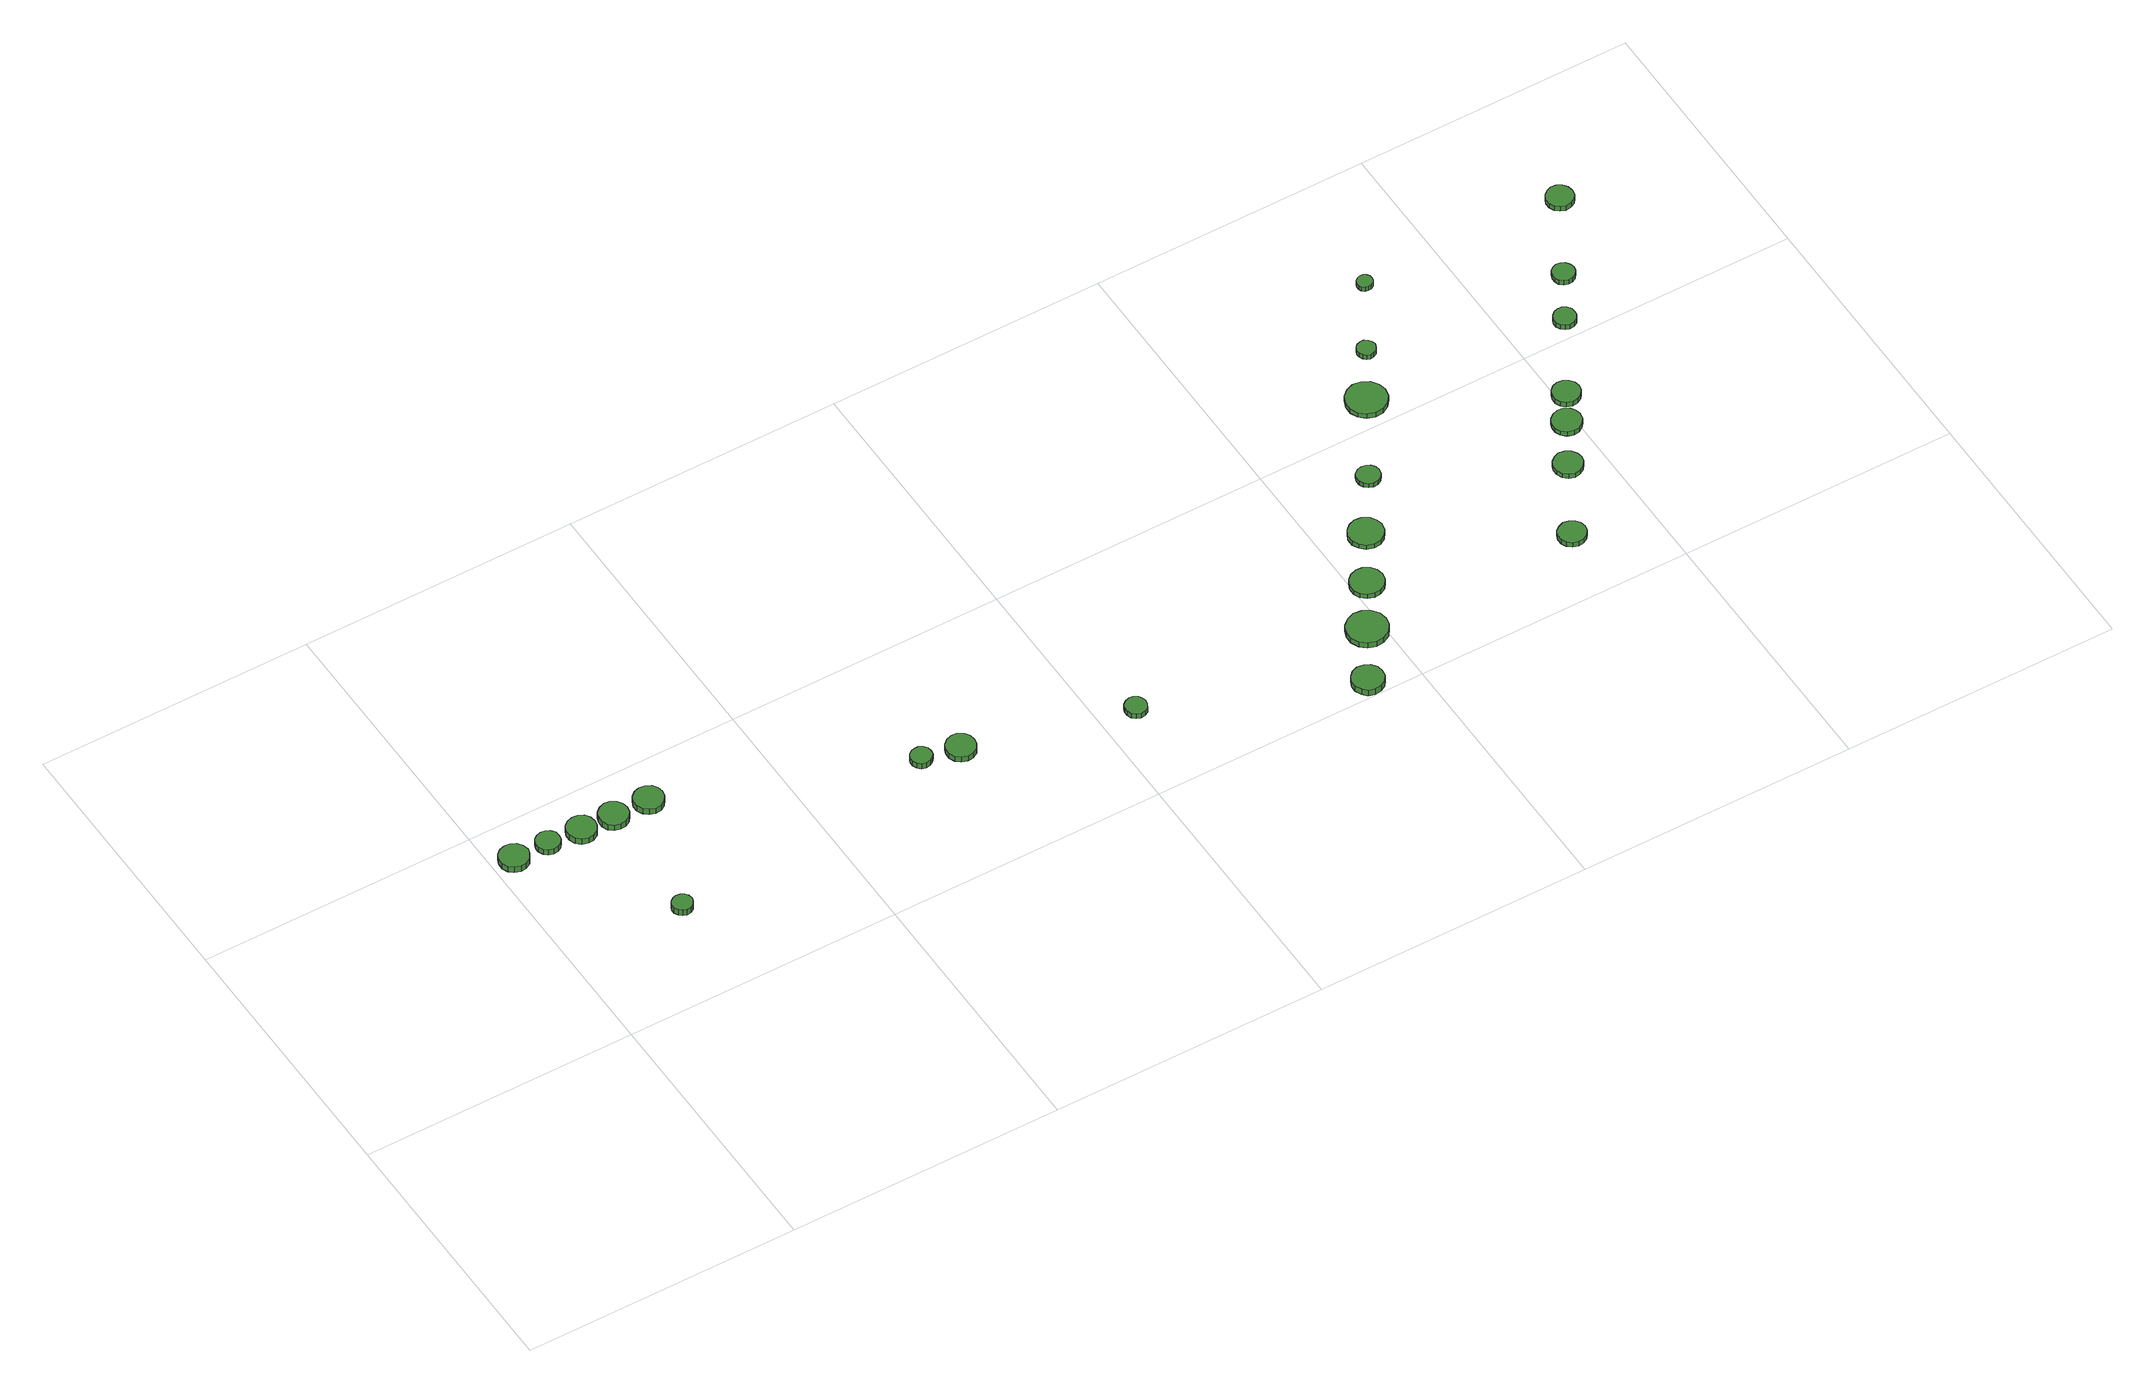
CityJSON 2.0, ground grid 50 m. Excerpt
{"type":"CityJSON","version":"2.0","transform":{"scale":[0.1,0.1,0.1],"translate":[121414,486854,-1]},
"CityObjects":{
"tree1":{"type":"SolitaryVegetationObject","attributes":{"function":"something"},"geometry":[{"type":"MultiSurface","lod":"1","boundaries":[[[0,1,2,3,4,5,6,7,8,9,10,11,12,13,14]],[[15,16,17,18,19,20,21,22,23,24,25,26,27,28,29]],[[0,29,28,1]],[[1,28,27,2]],[[2,27,26,3]],[[3,26,25,4]],[[4,25,24,5]],[[5,24,23,6]],[[6,23,22,7]],[[7,22,21,8]],[[8,21,20,9]],[[9,20,19,10]],[[10,19,18,11]],[[11,18,17,12]],[[12,17,16,13]],[[13,16,15,14]],[[14,15,29,0]]]}]},
"tree2":{"type":"SolitaryVegetationObject","attributes":{"function":"something"},"geometry":[{"type":"MultiSurface","lod":"1","boundaries":[[[30,31,32,33,34,35,36,37,38,39,40,41,42,43,44]],[[45,46,47,48,49,50,51,52,53,54,55,56,57,58,59]],[[30,59,58,31]],[[31,58,57,32]],[[32,57,56,33]],[[33,56,55,34]],[[34,55,54,35]],[[35,54,53,36]],[[36,53,52,37]],[[37,52,51,38]],[[38,51,50,39]],[[39,50,49,40]],[[40,49,48,41]],[[41,48,47,42]],[[42,47,46,43]],[[43,46,45,44]],[[44,45,59,30]]]}]},
"tree3":{"type":"SolitaryVegetationObject","attributes":{"function":"something"},"geometry":[{"type":"MultiSurface","lod":"1","boundaries":[[[60,61,62,63,64,65,66,67,68,69,70,71,72,73,74]],[[75,76,77,78,79,80,81,82,83,84,85,86,87,88,89]],[[60,89,88,61]],[[61,88,87,62]],[[62,87,86,63]],[[63,86,85,64]],[[64,85,84,65]],[[65,84,83,66]],[[66,83,82,67]],[[67,82,81,68]],[[68,81,80,69]],[[69,80,79,70]],[[70,79,78,71]],[[71,78,77,72]],[[72,77,76,73]],[[73,76,75,74]],[[74,75,89,60]]]}]},
"tree4":{"type":"SolitaryVegetationObject","attributes":{"function":"something"},"geometry":[{"type":"MultiSurface","lod":"1","boundaries":[[[90,91,92,93,94,95,96,97,98,99,100,101,102,103,104]],[[105,106,107,108,109,110,111,112,113,114,115,116,117,118,119]],[[90,119,118,91]],[[91,118,117,92]],[[92,117,116,93]],[[93,116,115,94]],[[94,115,114,95]],[[95,114,113,96]],[[96,113,112,97]],[[97,112,111,98]],[[98,111,110,99]],[[99,110,109,100]],[[100,109,108,101]],[[101,108,107,102]],[[102,107,106,103]],[[103,106,105,104]],[[104,105,119,90]]]}]},
"tree5":{"type":"SolitaryVegetationObject","attributes":{"function":"something"},"geometry":[{"type":"MultiSurface","lod":"1","boundaries":[[[120,121,122,123,124,125,126,127,128,129,130,131,132,133,134]],[[135,136,137,138,139,140,141,142,143,144,145,146,147,148,149]],[[120,149,148,121]],[[121,148,147,122]],[[122,147,146,123]],[[123,146,145,124]],[[124,145,144,125]],[[125,144,143,126]],[[126,143,142,127]],[[127,142,141,128]],[[128,141,140,129]],[[129,140,139,130]],[[130,139,138,131]],[[131,138,137,132]],[[132,137,136,133]],[[133,136,135,134]],[[134,135,149,120]]]}]},
"tree6":{"type":"SolitaryVegetationObject","attributes":{"function":"something"},"geometry":[{"type":"MultiSurface","lod":"1","boundaries":[[[150,151,152,153,154,155,156,157,158,159,160,161,162,163,164]],[[165,166,167,168,169,170,171,172,173,174,175,176,177,178,179]],[[150,179,178,151]],[[151,178,177,152]],[[152,177,176,153]],[[153,176,175,154]],[[154,175,174,155]],[[155,174,173,156]],[[156,173,172,157]],[[157,172,171,158]],[[158,171,170,159]],[[159,170,169,160]],[[160,169,168,161]],[[161,168,167,162]],[[162,167,166,163]],[[163,166,165,164]],[[164,165,179,150]]]}]},
"tree7":{"type":"SolitaryVegetationObject","attributes":{"function":"something"},"geometry":[{"type":"MultiSurface","lod":"1","boundaries":[[[180,181,182,183,184,185,186,187,188,189,190,191,192,193,194]],[[195,196,197,198,199,200,201,202,203,204,205,206,207,208,209]],[[180,209,208,181]],[[181,208,207,182]],[[182,207,206,183]],[[183,206,205,184]],[[184,205,204,185]],[[185,204,203,186]],[[186,203,202,187]],[[187,202,201,188]],[[188,201,200,189]],[[189,200,199,190]],[[190,199,198,191]],[[191,198,197,192]],[[192,197,196,193]],[[193,196,195,194]],[[194,195,209,180]]]}]},
"tree8":{"type":"SolitaryVegetationObject","attributes":{"function":"something"},"geometry":[{"type":"MultiSurface","lod":"1","boundaries":[[[210,211,212,213,214,215,216,217,218,219,220,221,222,223,224]],[[225,226,227,228,229,230,231,232,233,234,235,236,237,238,239]],[[210,239,238,211]],[[211,238,237,212]],[[212,237,236,213]],[[213,236,235,214]],[[214,235,234,215]],[[215,234,233,216]],[[216,233,232,217]],[[217,232,231,218]],[[218,231,230,219]],[[219,230,229,220]],[[220,229,228,221]],[[221,228,227,222]],[[222,227,226,223]],[[223,226,225,224]],[[224,225,239,210]]]}]},
"tree9":{"type":"SolitaryVegetationObject","attributes":{"function":"something"},"geometry":[{"type":"MultiSurface","lod":"1","boundaries":[[[240,241,242,243,244,245,246,247,248,249,250,251,252,253,254]],[[255,256,257,258,259,260,261,262,263,264,265,266,267,268,269]],[[240,269,268,241]],[[241,268,267,242]],[[242,267,266,243]],[[243,266,265,244]],[[244,265,264,245]],[[245,264,263,246]],[[246,263,262,247]],[[247,262,261,248]],[[248,261,260,249]],[[249,260,259,250]],[[250,259,258,251]],[[251,258,257,252]],[[252,257,256,253]],[[253,256,255,254]],[[254,255,269,240]]]}]},
"tree10":{"type":"SolitaryVegetationObject","attributes":{"function":"something"},"geometry":[{"type":"MultiSurface","lod":"1","boundaries":[[[270,271,272,273,274,275,276,277,278,279,280,281,282,283,284]],[[285,286,287,288,289,290,291,292,293,294,295,296,297,298,299]],[[270,299,298,271]],[[271,298,297,272]],[[272,297,296,273]],[[273,296,295,274]],[[274,295,294,275]],[[275,294,293,276]],[[276,293,292,277]],[[277,292,291,278]],[[278,291,290,279]],[[279,290,289,280]],[[280,289,288,281]],[[281,288,287,282]],[[282,287,286,283]],[[283,286,285,284]],[[284,285,299,270]]]}]},
"tree11":{"type":"SolitaryVegetationObject","attributes":{"function":"something"},"geometry":[{"type":"MultiSurface","lod":"1","boundaries":[[[300,301,302,303,304,305,306,307,308,309,310,311,312,313,314]],[[315,316,317,318,319,320,321,322,323,324,325,326,327,328,329]],[[300,329,328,301]],[[301,328,327,302]],[[302,327,326,303]],[[303,326,325,304]],[[304,325,324,305]],[[305,324,323,306]],[[306,323,322,307]],[[307,322,321,308]],[[308,321,320,309]],[[309,320,319,310]],[[310,319,318,311]],[[311,318,317,312]],[[312,317,316,313]],[[313,316,315,314]],[[314,315,329,300]]]}]},
"tree12":{"type":"SolitaryVegetationObject","attributes":{"function":"something"},"geometry":[{"type":"MultiSurface","lod":"1","boundaries":[[[330,331,332,333,334,335,336,337,338,339,340,341,342,343,344]],[[345,346,347,348,349,350,351,352,353,354,355,356,357,358,359]],[[330,359,358,331]],[[331,358,357,332]],[[332,357,356,333]],[[333,356,355,334]],[[334,355,354,335]],[[335,354,353,336]],[[336,353,352,337]],[[337,352,351,338]],[[338,351,350,339]],[[339,350,349,340]],[[340,349,348,341]],[[341,348,347,342]],[[342,347,346,343]],[[343,346,345,344]],[[344,345,359,330]]]}]},
"tree13":{"type":"SolitaryVegetationObject","attributes":{"function":"something"},"geometry":[{"type":"MultiSurface","lod":"1","boundaries":[[[360,361,362,363,364,365,366,367,368,369,370,371,372,373,374]],[[375,376,377,378,379,380,381,382,383,384,385,386,387,388,389]],[[360,389,388,361]],[[361,388,387,362]],[[362,387,386,363]],[[363,386,385,364]],[[364,385,384,365]],[[365,384,383,366]],[[366,383,382,367]],[[367,382,381,368]],[[368,381,380,369]],[[369,380,379,370]],[[370,379,378,371]],[[371,378,377,372]],[[372,377,376,373]],[[373,376,375,374]],[[374,375,389,360]]]}]},
"tree14":{"type":"SolitaryVegetationObject","attributes":{"function":"something"},"geometry":[{"type":"MultiSurface","lod":"1","boundaries":[[[390,391,392,393,394,395,396,397,398,399,400,401,402,403,404]],[[405,406,407,408,409,410,411,412,413,414,415,416,417,418,419]],[[390,419,418,391]],[[391,418,417,392]],[[392,417,416,393]],[[393,416,415,394]],[[394,415,414,395]],[[395,414,413,396]],[[396,413,412,397]],[[397,412,411,398]],[[398,411,410,399]],[[399,410,409,400]],[[400,409,408,401]],[[401,408,407,402]],[[402,407,406,403]],[[403,406,405,404]],[[404,405,419,390]]]}]},
"tree15":{"type":"SolitaryVegetationObject","attributes":{"function":"something"},"geometry":[{"type":"MultiSurface","lod":"1","boundaries":[[[420,421,422,423,424,425,426,427,428,429,430,431,432,433,434]],[[435,436,437,438,439,440,441,442,443,444,445,446,447,448,449]],[[420,449,448,421]],[[421,448,447,422]],[[422,447,446,423]],[[423,446,445,424]],[[424,445,444,425]],[[425,444,443,426]],[[426,443,442,427]],[[427,442,441,428]],[[428,441,440,429]],[[429,440,439,430]],[[430,439,438,431]],[[431,438,437,432]],[[432,437,436,433]],[[433,436,435,434]],[[434,435,449,420]]]}]},
"tree16":{"type":"SolitaryVegetationObject","attributes":{"function":"something"},"geometry":[{"type":"MultiSurface","lod":"1","boundaries":[[[450,451,452,453,454,455,456,457,458,459,460,461,462,463,464]],[[465,466,467,468,469,470,471,472,473,474,475,476,477,478,479]],[[450,479,478,451]],[[451,478,477,452]],[[452,477,476,453]],[[453,476,475,454]],[[454,475,474,455]],[[455,474,473,456]],[[456,473,472,457]],[[457,472,471,458]],[[458,471,470,459]],[[459,470,469,460]],[[460,469,468,461]],[[461,468,467,462]],[[462,467,466,463]],[[463,466,465,464]],[[464,465,479,450]]]}]},
"tree17":{"type":"SolitaryVegetationObject","attributes":{"function":"something"},"geometry":[{"type":"MultiSurface","lod":"1","boundaries":[[[480,481,482,483,484,485,486,487,488,489,490,491,492,493,494]],[[495,496,497,498,499,500,501,502,503,504,505,506,507,508,509]],[[480,509,508,481]],[[481,508,507,482]],[[482,507,506,483]],[[483,506,505,484]],[[484,505,504,485]],[[485,504,503,486]],[[486,503,502,487]],[[487,502,501,488]],[[488,501,500,489]],[[489,500,499,490]],[[490,499,498,491]],[[491,498,497,492]],[[492,497,496,493]],[[493,496,495,494]],[[494,495,509,480]]]}]},
"tree18":{"type":"SolitaryVegetationObject","attributes":{"function":"something"},"geometry":[{"type":"MultiSurface","lod":"1","boundaries":[[[510,511,512,513,514,515,516,517,518,519,520,521,522,523,524]],[[525,526,527,528,529,530,531,532,533,534,535,536,537,538,539]],[[510,539,538,511]],[[511,538,537,512]],[[512,537,536,513]],[[513,536,535,514]],[[514,535,534,515]],[[515,534,533,516]],[[516,533,532,517]],[[517,532,531,518]],[[518,531,530,519]],[[519,530,529,520]],[[520,529,528,521]],[[521,528,527,522]],[[522,527,526,523]],[[523,526,525,524]],[[524,525,539,510]]]}]},
"tree19":{"type":"SolitaryVegetationObject","attributes":{"function":"something"},"geometry":[{"type":"MultiSurface","lod":"1","boundaries":[[[540,541,542,543,544,545,546,547,548,549,550,551,552,553,554]],[[555,556,557,558,559,560,561,562,563,564,565,566,567,568,569]],[[540,569,568,541]],[[541,568,567,542]],[[542,567,566,543]],[[543,566,565,544]],[[544,565,564,545]],[[545,564,563,546]],[[546,563,562,547]],[[547,562,561,548]],[[548,561,560,549]],[[549,560,559,550]],[[550,559,558,551]],[[551,558,557,552]],[[552,557,556,553]],[[553,556,555,554]],[[554,555,569,540]]]}]},
"tree20":{"type":"SolitaryVegetationObject","attributes":{"function":"something"},"geometry":[{"type":"MultiSurface","lod":"1","boundaries":[[[570,571,572,573,574,575,576,577,578,579,580,581,582,583,584]],[[585,586,587,588,589,590,591,592,593,594,595,596,597,598,599]],[[570,599,598,571]],[[571,598,597,572]],[[572,597,596,573]],[[573,596,595,574]],[[574,595,594,575]],[[575,594,593,576]],[[576,593,592,577]],[[577,592,591,578]],[[578,591,590,579]],[[579,590,589,580]],[[580,589,588,581]],[[581,588,587,582]],[[582,587,586,583]],[[583,586,585,584]],[[584,585,599,570]]]}]},
"tree21":{"type":"SolitaryVegetationObject","attributes":{"function":"something"},"geometry":[{"type":"MultiSurface","lod":"1","boundaries":[[[600,601,602,603,604,605,606,607,608,609,610,611,612,613,614]],[[615,616,617,618,619,620,621,622,623,624,625,626,627,628,629]],[[600,629,628,601]],[[601,628,627,602]],[[602,627,626,603]],[[603,626,625,604]],[[604,625,624,605]],[[605,624,623,606]],[[606,623,622,607]],[[607,622,621,608]],[[608,621,620,609]],[[609,620,619,610]],[[610,619,618,611]],[[611,618,617,612]],[[612,617,616,613]],[[613,616,615,614]],[[614,615,629,600]]]}]},
"tree22":{"type":"SolitaryVegetationObject","attributes":{"function":"something"},"geometry":[{"type":"MultiSurface","lod":"1","boundaries":[[[630,631,632,633,634,635,636,637,638,639,640,641,642,643,644]],[[645,646,647,648,649,650,651,652,653,654,655,656,657,658,659]],[[630,659,658,631]],[[631,658,657,632]],[[632,657,656,633]],[[633,656,655,634]],[[634,655,654,635]],[[635,654,653,636]],[[636,653,652,637]],[[637,652,651,638]],[[638,651,650,639]],[[639,650,649,640]],[[640,649,648,641]],[[641,648,647,642]],[[642,647,646,643]],[[643,646,645,644]],[[644,645,659,630]]]}]},
"tree23":{"type":"SolitaryVegetationObject","attributes":{"function":"something"},"geometry":[{"type":"MultiSurface","lod":"1","boundaries":[[[660,661,662,663,664,665,666,667,668,669,670,671,672,673,674]],[[675,676,677,678,679,680,681,682,683,684,685,686,687,688,689]],[[660,689,688,661]],[[661,688,687,662]],[[662,687,686,663]],[[663,686,685,664]],[[664,685,684,665]],[[665,684,683,666]],[[666,683,682,667]],[[667,682,681,668]],[[668,681,680,669]],[[669,680,679,670]],[[670,679,678,671]],[[671,678,677,672]],[[672,677,676,673]],[[673,676,675,674]],[[674,675,689,660]]]}]},
"tree24":{"type":"SolitaryVegetationObject","attributes":{"function":"something"},"geometry":[{"type":"MultiSurface","lod":"1","boundaries":[[[690,691,692,693,694,695,696,697,698,699,700,701,702,703,704]],[[705,706,707,708,709,710,711,712,713,714,715,716,717,718,719]],[[690,719,718,691]],[[691,718,717,692]],[[692,717,716,693]],[[693,716,715,694]],[[694,715,714,695]],[[695,714,713,696]],[[696,713,712,697]],[[697,712,711,698]],[[698,711,710,699]],[[699,710,709,700]],[[700,709,708,701]],[[701,708,707,702]],[[702,707,706,703]],[[703,706,705,704]],[[704,705,719,690]]]}]}
},
"vertices":[
[61,416,27],[58,427,27],[52,436,27],[42,441,27],[32,442,27],[21,439,27],[13,432,27],[9,422,27],[9,411,27],[13,401,27],[21,394,27],[32,390,27],[42,391,27],[52,397,27],[58,406,27],[58,406,14],[52,397,14],[42,391,14],[32,390,14],[21,394,14],[13,401,14],[9,411,14],[9,422,14],[13,432,14],[21,439,14],[32,442,14],[42,441,14],[52,436,14],[58,427,14],[61,416,14],
[120,417,25],[119,426,25],[113,433,25],[106,437,25],[97,438,25],[88,435,25],[82,430,25],[78,421,25],[78,413,25],[82,404,25],[88,399,25],[97,396,25],[106,397,25],[113,401,25],[119,408,25],[119,408,13],[113,401,13],[106,397,13],[97,396,13],[88,399,13],[82,404,13],[78,413,13],[78,421,13],[82,430,13],[88,435,13],[97,438,13],[106,437,13],[113,433,13],[119,426,13],[120,417,13],
[232,189,24],[230,197,24],[226,203,24],[220,206,24],[212,207,24],[205,205,24],[199,200,24],[196,193,24],[196,185,24],[199,179,24],[205,174,24],[212,171,24],[220,172,24],[226,176,24],[230,182,24],[230,182,11],[226,176,11],[220,172,11],[212,171,11],[205,174,11],[199,179,11],[196,185,11],[196,193,11],[199,200,11],[205,205,11],[212,207,11],[220,206,11],[226,203,11],[230,197,11],[232,189,11],
[186,413,25],[184,424,25],[178,433,25],[168,438,25],[158,439,25],[147,436,25],[139,429,25],[135,419,25],[135,408,25],[139,398,25],[147,391,25],[158,387,25],[168,388,25],[178,394,25],[184,403,25],[184,403,12],[178,394,12],[168,388,12],[158,387,12],[147,391,12],[139,398,12],[135,408,12],[135,419,12],[139,429,12],[147,436,12],[158,439,12],[168,438,12],[178,433,12],[184,424,12],[186,413,12],
[246,412,25],[244,422,25],[238,431,25],[228,437,25],[218,438,25],[207,434,25],[199,427,25],[195,417,25],[195,406,25],[199,396,25],[207,389,25],[218,386,25],[228,387,25],[238,392,25],[244,401,25],[244,401,12],[238,392,12],[228,387,12],[218,386,12],[207,389,12],[199,396,12],[195,406,12],[195,417,12],[199,427,12],[207,434,12],[218,438,12],[228,437,12],[238,431,12],[244,422,12],[246,412,12],
[313,412,24],[311,423,24],[305,432,24],[295,437,24],[284,438,24],[274,435,24],[266,428,24],[261,418,24],[261,407,24],[266,397,24],[274,390,24],[284,386,24],[295,387,24],[305,393,24],[311,402,24],[311,402,11],[305,393,11],[295,387,11],[284,386,11],[274,390,11],[266,397,11],[261,407,11],[261,418,11],[266,428,11],[274,435,11],[284,438,11],[295,437,11],[305,432,11],[311,423,11],[313,412,11],
[731,264,19],[730,271,19],[725,278,19],[718,282,19],[710,282,19],[703,280,19],[697,275,19],[694,268,19],[694,260,19],[697,253,19],[703,247,19],[710,245,19],[718,246,19],[725,250,19],[730,256,19],[730,256,7],[725,250,7],[718,246,7],[710,245,7],[703,247,7],[697,253,7],[694,260,7],[694,268,7],[697,275,7],[703,280,7],[710,282,7],[718,282,7],[725,278,7],[730,271,7],[731,264,7],
[804,249,19],[802,259,19],[796,268,19],[786,274,19],[776,275,19],[765,271,19],[757,264,19],[753,254,19],[753,243,19],[757,233,19],[765,226,19],[776,223,19],[786,224,19],[796,229,19],[802,238,19],[802,238,7],[796,229,7],[786,224,7],[776,223,7],[765,226,7],[757,233,7],[753,243,7],[753,254,7],[757,264,7],[765,271,7],[776,275,7],[786,274,7],[796,268,7],[802,259,7],[804,249,7],
[1084,176,18],[1082,184,18],[1078,190,18],[1071,194,18],[1063,195,18],[1055,192,18],[1049,187,18],[1046,180,18],[1046,172,18],[1049,164,18],[1055,159,18],[1063,156,18],[1071,157,18],[1078,161,18],[1082,168,18],[1082,168,7],[1078,161,7],[1071,157,7],[1063,156,7],[1055,159,7],[1049,164,7],[1046,172,7],[1046,180,7],[1049,187,7],[1055,192,7],[1063,195,7],[1071,194,7],[1078,190,7],[1082,184,7],[1084,176,7],
[1442,29,21],[1440,40,21],[1433,50,21],[1423,55,21],[1411,57,21],[1400,53,21],[1392,45,21],[1387,34,21],[1387,23,21],[1392,12,21],[1400,4,21],[1411,1,21],[1423,2,21],[1433,8,21],[1440,17,21],[1440,17,8],[1433,8,8],[1423,2,8],[1411,1,8],[1400,4,8],[1392,12,8],[1387,23,8],[1387,34,8],[1392,45,8],[1400,53,8],[1411,57,8],[1423,55,8],[1433,50,8],[1440,40,8],[1442,29,8],
[1508,125,19],[1505,140,19],[1496,152,19],[1483,159,19],[1468,161,19],[1454,156,19],[1443,146,19],[1437,133,19],[1437,118,19],[1443,104,19],[1454,94,19],[1468,89,19],[1483,91,19],[1496,98,19],[1505,110,19],[1505,110,7],[1496,98,7],[1483,91,7],[1468,89,7],[1454,94,7],[1443,104,7],[1437,118,7],[1437,133,7],[1443,146,7],[1454,156,7],[1468,161,7],[1483,159,7],[1496,152,7],[1505,140,7],[1508,125,7],
[1555,211,17],[1552,224,17],[1545,234,17],[1534,240,17],[1522,241,17],[1510,237,17],[1501,229,17],[1496,218,17],[1496,205,17],[1501,194,17],[1510,186,17],[1522,182,17],[1534,183,17],[1545,189,17],[1552,199,17],[1552,199,7],[1545,189,7],[1534,183,7],[1522,182,7],[1510,186,7],[1501,194,7],[1496,205,7],[1496,218,7],[1501,229,7],[1510,237,7],[1522,241,7],[1534,240,7],[1545,234,7],[1552,224,7],[1555,211,7],
[1611,305,17],[1608,317,17],[1601,327,17],[1590,334,17],[1577,335,17],[1565,331,17],[1556,323,17],[1550,311,17],[1550,298,17],[1556,287,17],[1565,278,17],[1577,274,17],[1590,275,17],[1601,282,17],[1608,292,17],[1608,292,7],[1601,282,7],[1590,275,7],[1577,274,7],[1565,278,7],[1556,287,7],[1550,298,7],[1550,311,7],[1556,323,7],[1565,331,7],[1577,335,7],[1590,334,7],[1601,327,7],[1608,317,7],[1611,305,7],
[1670,409,16],[1668,417,16],[1663,424,16],[1656,428,16],[1647,429,16],[1639,427,16],[1632,421,16],[1629,413,16],[1629,404,16],[1632,397,16],[1639,391,16],[1647,388,16],[1656,389,16],[1663,393,16],[1668,400,16],[1668,400,7],[1663,393,7],[1656,389,7],[1647,388,7],[1639,391,7],[1632,397,7],[1629,404,7],[1629,413,7],[1632,421,7],[1639,427,7],[1647,429,7],[1656,428,7],[1663,424,7],[1668,417,7],[1670,409,7],
[1770,553,16],[1767,567,16],[1758,580,16],[1745,587,16],[1730,589,16],[1716,584,16],[1705,574,16],[1699,560,16],[1699,545,16],[1705,532,16],[1716,522,16],[1730,517,16],[1745,518,16],[1758,526,16],[1767,538,16],[1767,538,6],[1758,526,6],[1745,518,6],[1730,517,6],[1716,522,6],[1705,532,6],[1699,545,6],[1699,560,6],[1705,574,6],[1716,584,6],[1730,589,6],[1745,587,6],[1758,580,6],[1767,567,6],[1770,553,6],
[1888,129,17],[1886,139,17],[1880,147,17],[1871,152,17],[1861,154,17],[1851,150,17],[1843,144,17],[1839,134,17],[1839,124,17],[1843,115,17],[1851,108,17],[1861,105,17],[1871,106,17],[1880,111,17],[1886,119,17],[1886,119,7],[1880,111,7],[1871,106,7],[1861,105,7],[1851,108,7],[1843,115,7],[1839,124,7],[1839,134,7],[1843,144,7],[1851,150,7],[1861,154,7],[1871,152,7],[1880,147,7],[1886,139,7],[1888,129,7],
[1808,646,16],[1806,653,16],[1802,658,16],[1796,662,16],[1789,662,16],[1783,660,16],[1778,656,16],[1775,649,16],[1775,642,16],[1778,636,16],[1783,631,16],[1789,629,16],[1796,630,16],[1802,633,16],[1806,639,16],[1806,639,6],[1802,633,6],[1796,630,6],[1789,629,6],[1783,631,6],[1778,636,6],[1775,642,6],[1775,649,6],[1778,656,6],[1783,660,6],[1789,662,6],[1796,662,6],[1802,658,6],[1806,653,6],[1808,646,6],
[1963,261,17],[1960,271,17],[1954,280,17],[1945,285,17],[1934,287,17],[1924,283,17],[1916,276,17],[1912,266,17],[1912,256,17],[1916,246,17],[1924,239,17],[1934,235,17],[1945,237,17],[1954,242,17],[1960,251,17],[1960,251,7],[1954,242,7],[1945,237,7],[1934,235,7],[1924,239,7],[1916,246,7],[1912,256,7],[1912,266,7],[1916,276,7],[1924,283,7],[1934,287,7],[1945,285,7],[1954,280,7],[1960,271,7],[1963,261,7],
[2010,342,16],[2008,352,16],[2002,361,16],[1992,367,16],[1982,368,16],[1971,364,16],[1963,357,16],[1959,347,16],[1959,336,16],[1963,327,16],[1971,319,16],[1982,316,16],[1992,317,16],[2002,323,16],[2008,331,16],[2008,331,6],[2002,323,6],[1992,317,6],[1982,316,6],[1971,319,6],[1963,327,6],[1959,336,6],[1959,347,6],[1963,357,6],[1971,364,6],[1982,368,6],[1992,367,6],[2002,361,6],[2008,352,6],[2010,342,6],
[1879,771,16],[1878,777,16],[1875,781,16],[1870,784,16],[1864,785,16],[1859,783,16],[1854,779,16],[1852,774,16],[1852,768,16],[1854,763,16],[1859,759,16],[1864,758,16],[1870,758,16],[1875,761,16],[1878,766,16],[1878,766,6],[1875,761,6],[1870,758,6],[1864,758,6],[1859,759,6],[1854,763,6],[1852,768,6],[1852,774,6],[1854,779,6],[1859,783,6],[1864,785,6],[1870,784,6],[1875,781,6],[1878,777,6],[1879,771,6],
[2040,395,17],[2038,405,17],[2032,413,17],[2023,418,17],[2013,419,17],[2003,416,17],[1996,409,17],[1992,400,17],[1992,390,17],[1996,381,17],[2003,374,17],[2013,371,17],[2023,372,17],[2032,377,17],[2038,385,17],[2038,385,6],[2032,377,6],[2023,372,6],[2013,371,6],[2003,374,6],[1996,381,6],[1992,390,6],[1992,400,6],[1996,409,6],[2003,416,6],[2013,419,6],[2023,418,6],[2032,413,6],[2038,405,6],[2040,395,6],
[2119,536,17],[2118,544,17],[2113,551,17],[2106,555,17],[2097,555,17],[2090,553,17],[2084,547,17],[2080,540,17],[2080,532,17],[2084,524,17],[2090,519,17],[2097,516,17],[2106,517,17],[2113,521,17],[2118,528,17],[2118,528,6],[2113,521,6],[2106,517,6],[2097,516,6],[2090,519,6],[2084,524,6],[2080,532,6],[2080,540,6],[2084,547,6],[2090,553,6],[2097,555,6],[2106,555,6],[2113,551,6],[2118,544,6],[2119,536,6],
[2169,620,16],[2167,628,16],[2162,635,16],[2155,639,16],[2147,640,16],[2139,637,16],[2133,632,16],[2130,624,16],[2130,616,16],[2133,608,16],[2139,603,16],[2147,600,16],[2155,601,16],[2162,605,16],[2167,612,16],[2167,612,6],[2162,605,6],[2155,601,6],[2147,600,6],[2139,603,6],[2133,608,6],[2130,616,6],[2130,624,6],[2133,632,6],[2139,637,6],[2147,640,6],[2155,639,6],[2162,635,6],[2167,628,6],[2169,620,6],
[2254,763,17],[2252,773,17],[2246,781,17],[2238,786,17],[2228,787,17],[2219,784,17],[2211,777,17],[2207,768,17],[2207,758,17],[2211,749,17],[2219,743,17],[2228,739,17],[2238,741,17],[2246,745,17],[2252,753,17],[2252,753,6],[2246,745,6],[2238,741,6],[2228,739,6],[2219,743,6],[2211,749,6],[2207,758,6],[2207,768,6],[2211,777,6],[2219,784,6],[2228,787,6],[2238,786,6],[2246,781,6],[2252,773,6],[2254,763,6]
]}
